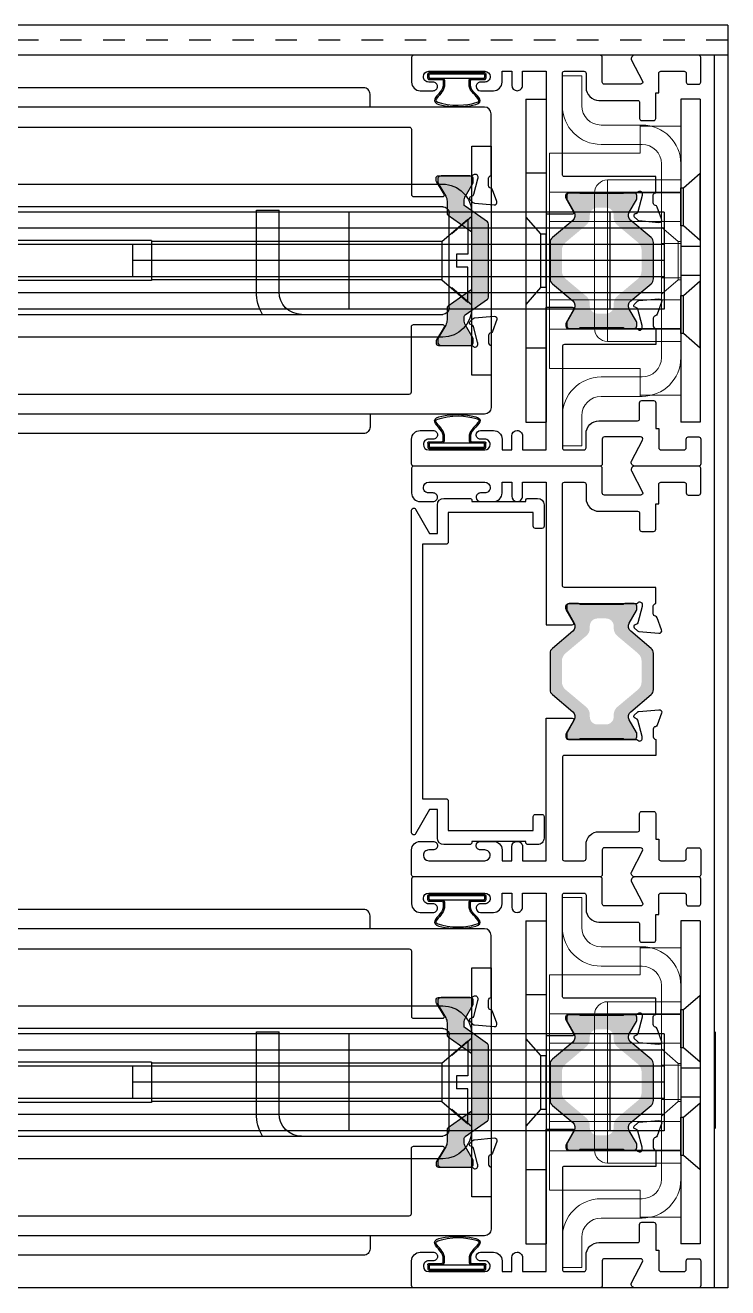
# Model space of a CAD drawing. Extents: x -58 to 121, y -68 to 28.
# Drawn here: x 16.19 to 19.45, y 11.68 to 17.54 of the extents above; entities that cross this region are included whole.
import ezdxf

# ---------------------------------------------------------------- set-up
doc = ezdxf.new("R2010")
doc.units = 0
doc.header["$LTSCALE"] = 0.25
doc.header["$MEASUREMENT"] = 0
doc.linetypes.add('HIDDEN', pattern=[0.375, 0.25, -0.125])
doc.layers.get('0').update_dxf_attribs({"linetype": 'CONTINUOUS'})
for name, color, linetype in [('BACKUP PLATE', 6, 'CONTINUOUS'), ('DIM', 7, 'CONTINUOUS'), ('ELEV_FRAME', 1, 'CONTINUOUS'), ('FRAME', 1, 'CONTINUOUS'), ('Hardware', 7, 'CONTINUOUS'), ('I-STRUT', 7, 'CONTINUOUS'), ('SEAL', 7, 'CONTINUOUS'), ('SILL-PAN', 7, 'CONTINUOUS'), ('STRIKE PLATE', 3, 'CONTINUOUS'), ('TITLE-BLOCK', 7, 'CONTINUOUS'), ('VENT', 5, 'CONTINUOUS')]:
    doc.layers.add(name, color=color, linetype=linetype)

# ---------------------------------------------------------------- blocks, each defined once
blk = doc.blocks.new('3710 Jamb Filler')
blk.add_lwpolyline([(-0.1199999999999999, 0.7740000000000007, 0.4142135623730929), (-0.1499999999999999, 0.8040000000000009), (-0.2700000000000002, 0.804, 0.414213562373095), (-0.2800000000000002, 0.7940000000000003), (-0.28, 0.7890000000000013), (-0.5299999999999996, 0.7890000000000004), (-0.53, 0.7939999999999994, 0.4142135623731016), (-0.54, 0.8039999999999992), (-0.585, 0.804, 0.4142135623730929), (-0.615, 0.7739999999999998), (-0.6149999999999993, 0.674000000000001, 0.4142135623730885), (-0.6049999999999995, 0.6640000000000013), (-0.5749999999999993, 0.6639999999999995, 0.4142135623731015), (-0.5649999999999993, 0.6739999999999993), (-0.565, 0.7390000000000001), (-0.1699999999999999, 0.7390000000000001), (-0.1700000000000002, 0.6009999999999989, 0.4142135623731015), (-0.1600000000000001, 0.5909999999999991), (-0.0499999999999996, 0.5909999999999991), (-0.0499999999999996, -0.5909999999999995), (-0.1600000000000001, -0.5909999999999995, 0.414213562373095), (-0.1700000000000002, -0.6009999999999993), (-0.1699999999999999, -0.7390000000000008), (-0.565, -0.7390000000000008), (-0.5649999999999993, -0.6739999999999997, 0.4142135623731016), (-0.5749999999999993, -0.6639999999999999), (-0.6049999999999995, -0.6640000000000017, 0.4142135623730819), (-0.6149999999999993, -0.6740000000000015), (-0.615, -0.7740000000000002, 0.4142135623730951), (-0.585, -0.8040000000000005), (-0.54, -0.8039999999999996, 0.414213562373095), (-0.53, -0.7939999999999998), (-0.5299999999999996, -0.7890000000000008), (-0.28, -0.7890000000000017), (-0.2800000000000002, -0.7940000000000007, 0.4142135623730885), (-0.2700000000000002, -0.8040000000000005), (-0.1499999999999999, -0.8040000000000009, 0.414213562373095), (-0.1199999999999999, -0.7740000000000011), (-0.1199999999999999, -0.6409999999999993), (-0.08390083445627305, -0.6409999999999993), (-0.01866025403784444, -0.7540000000000007, 0.7673269879789528), (2.220446049250313e-16, -0.7490000000000008), (2.220446049250313e-16, 0.7490000000000003, 0.7673269879789648), (-0.01866025403784421, 0.7540000000000002), (-0.08390083445627328, 0.6409999999999985), (-0.1199999999999999, 0.6409999999999989)], format="xyb", close=True)
blk = doc.blocks.new('3711-JAMB')
h = blk.add_hatch(color=7)
h.dxf.hatch_style = 1
edge = h.paths.add_edge_path(flags=16)
edge.add_arc((-0.9756627967922071, -0.7529946007007098), 0.04723978805936725, -50.00024801794848, 0, ccw=False)
edge.add_line((-0.9452978029907939, -0.7891825092799323), (-1.041083677434912, -0.8695556937262623))
edge.add_arc((-1.010718681749026, -0.9057436007236461), 0.04723978805936725, 129.9997549661711, 180.0000000046882)
edge.add_line((-1.05795846980844, -0.9057436007275115), (-1.057958469800255, -1.002256398380133))
edge.add_arc((-1.01071868174084, -1.002256398376268), 0.04723978805936725, 180.0000000046882, 230.0002480178599)
edge.add_line((-1.041083675542254, -1.038444306955377), (-0.9452978029907939, -1.118817490720041))
edge.add_arc((-0.9756627967922071, -1.155005399299149), 0.04723978805936725, 0, 50.00024801785992, ccw=False)
edge.add_line((-0.9284230087327927, -1.155005399299149), (-0.9284230087327927, -1.165118612414723))
edge.add_arc((-0.8929239754884151, -1.164623880090609), 0.03550248049539399, 180.7984510168757, 270)
edge.add_line((-0.8929239754884151, -1.200126360586047), (-0.8530366913850997, -1.200126360586047))
edge.add_arc((-0.8530366913850997, -1.164623880090609), 0.03550248049540163, 270, 359.2015489831243)
edge.add_line((-0.8175376581407221, -1.165118612414723), (-0.8175376581407221, -1.155005399299149))
edge.add_arc((-0.7702978700813077, -1.155005399299149), 0.04723978805936725, 129.99975198214, 180, ccw=False)
edge.add_line((-0.8006628638827209, -1.118817490720041), (-0.7048769913312611, -1.038444306955377))
edge.add_arc((-0.7352419851326744, -1.002256398376268), 0.04723978805936725, 309.99975198214, 359.9999999953118)
edge.add_line((-0.6880021970732599, -1.002256398380133), (-0.6880021970650745, -0.9057436007275115))
edge.add_arc((-0.7352419851244889, -0.9057436007236461), 0.04723978805936725, 359.9999999953118, 410.0002450338289)
edge.add_line((-0.7048769894386027, -0.8695556937262623), (-0.8006628638827209, -0.7891825092799323))
edge.add_arc((-0.7702978700813077, -0.7529946007007098), 0.04723978805936725, 180, 230.0002480179486, ccw=False)
edge.add_line((-0.8175376581407221, -0.7529946007007098), (-0.8175376573631041, -0.7428813848860969))
edge.add_arc((-0.8530366905701925, -0.7433761198925382), 0.03550248049539644, 0.7984553461754125, 89.99999999999994)
edge.add_line((-0.8530366905701925, -0.7078736393970999), (-0.8929239763033223, -0.7078736393970999))
edge.add_arc((-0.8929239763033223, -0.7433761198925382), 0.03550248049539646, 89.99999999999997, 179.2015489917656)
edge.add_line((-0.9284230087327927, -0.7428813875851361), (-0.9284230087327927, -0.7529946007007098))
edge = h.paths.add_edge_path()
edge.add_arc((-0.7190062874307892, -0.744033540721719), 0.03020996559096917, 149.9998669240504, 229.999849770356)
edge.add_line((-0.7384249396804847, -0.7671756660738325), (-0.6436804243341214, -0.8466761772877334))
edge.add_arc((-0.6630990765837298, -0.8698183026397673), 0.0302099655908522, -4.3875161281903274e-09, 49.99984977038582, ccw=False)
edge.add_line((-0.6328891109928776, -0.8698183026420807), (-0.6328891110067048, -1.038181697357921))
edge.add_arc((-0.6630990765978382, -1.038181697355154), 0.03020996559113343, 310.0001502295814, 359.99999999475364, ccw=False)
edge.add_line((-0.6436804243480623, -1.061323822707415), (-0.7384249396807832, -1.140824333909485))
edge.add_arc((-0.7190062874313096, -1.163966459261485), 0.03020996559073911, 130.0001502294605, 210.0001330757664)
edge.add_line((-0.7451688499972846, -1.179071502822332), (-0.7118015815510574, -1.236864997084616))
edge.add_arc((-0.722092189493682, -1.24280631421848), 0.01188258646566266, -8.757865543884691e-10, 30.000133075457086, ccw=False)
edge.add_line((-0.7102096030280194, -1.242806314218662), (-0.7102096030280052, -1.257059699991537))
edge.add_arc((-0.7220952982986635, -1.25707400472089), 0.01188570387870365, -89.93104314004029, 0.06895685987399247, ccw=False)
edge.add_line((-0.7220809935692927, -1.268959699991548), (-0.7650950439824413, -1.268959699991612))
edge.add_arc((-0.7650950439824825, -1.259048628467774), 0.009911071523837522, 216.8698979997665, 270.0000000002381, ccw=False)
edge.add_line((-0.7730239011648194, -1.264995271431054), (-0.9729367657086954, -1.264995271431012))
edge.add_arc((-0.9808656228910081, -1.259048628467727), 0.009911071523821091, 269.99999999962193, 323.13010200012695, ccw=False)
edge.add_line((-0.9808656228910735, -1.268959699991548), (-1.023879673304222, -1.268959699991534))
edge.add_arc((-1.023879673304169, -1.257077113525863), 0.01188258646567064, 179.9999999997773, 269.99999999974307, ccw=False)
edge.add_line((-1.035762259769839, -1.257077113525817), (-1.035762259769925, -1.242806314218662))
edge.add_arc((-1.023879673304436, -1.242806314218244), 0.01188258646548901, 149.9998669256889, 180.0000000020128, ccw=False)
edge.add_line((-1.034170281247029, -1.236864997084673), (-1.000803012800944, -1.179071502822474))
edge.add_arc((-1.026965575367072, -1.163966459261429), 0.0302099655909712, 329.9998669240538, 409.9998497703528)
edge.add_line((-1.007546923117374, -1.140824333909315), (-1.102280242524841, -1.061333217252958))
edge.add_arc((-1.082861590275159, -1.03819109190089), 0.03020996559092639, 180.0000000051516, 229.9998497703199, ccw=False)
edge.add_line((-1.113071555866085, -1.038191091903606), (-1.113071555880637, -0.8698089080795413))
edge.add_arc((-1.082861590282677, -0.8698089080975206), 0.03020996559796063, 130.0001501999785, 179.9999999659005, ccw=False)
edge.add_line((-1.102280242524884, -0.8466667827299972), (-1.007546923117374, -0.7671756660738325))
edge.add_arc((-1.026965575367058, -0.7440335407217112), 0.03020996559096764, 310.0001502296177, 390.0001330759343)
edge.add_line((-1.00080301280093, -0.7289284971606733), (-1.034170281247029, -0.6711350028984739))
edge.add_arc((-1.023879673304436, -0.665193685764903), 0.01188258646548903, 179.9999999979872, 210.0001330743111, ccw=False)
edge.add_line((-1.035762259769925, -0.6651936857644856), (-1.035762259769839, -0.6509228864573302))
edge.add_arc((-1.023879673304165, -0.6509228864572805), 0.01188258646567419, 90.0000000002741, 180.0000000002399, ccw=False)
edge.add_line((-1.023879673304222, -0.6390402999916063), (-0.9808656228910735, -0.6390402999915992))
edge.add_arc((-0.9808656228910081, -0.6489513715154203), 0.009911071523821091, 36.86989799987299, 90.00000000037812, ccw=False)
edge.add_line((-0.9729367657086954, -0.6430047285521354), (-0.7730239011648194, -0.6430047285520928))
edge.add_arc((-0.7650950439824825, -0.6489513715153727), 0.009911071523837522, 89.99999999976188, 143.1301020002335, ccw=False)
edge.add_line((-0.7650950439824413, -0.6390402999915352), (-0.7220809935692927, -0.6390402999915992))
edge.add_arc((-0.7220952982986528, -0.6509259952622467), 0.01188570387869289, -0.06895685982317445, 89.93104314009167, ccw=False)
edge.add_line((-0.7102096030280052, -0.6509402999915892), (-0.7102096030280194, -0.6651936857644856))
edge.add_arc((-0.7220921894936819, -0.6651936857646672), 0.01188258646566254, -30.000133075457427, 8.757865543884691e-10, ccw=False)
edge.add_line((-0.7118015815510574, -0.6711350028985308), (-0.7451688499969151, -0.7289284971606733))
for points in [[(-1.037261145540924, -0.2099999999999937), (-1.03902393579024, -0.2100000000000009, 0.414213562373095), (-1.049023935790231, -0.2199999999999989), (-1.049023935790231, -0.2938894786397661, -0.414213562373095), (-1.059023935790236, -0.3038894786397712), (-1.114023935790229, -0.3038894786397641, -0.414213562373095), (-1.124023935790234, -0.2938894786397661), (-1.124023935790234, -0.1750000000017131), (-1.137999999999991, -0.1750000000017131), (-1.137999999999991, -0.08499999999999375, 0.414213562373095), (-1.147999999999996, -0.07499999999998863), (-1.254999999999995, -0.07499999999998863, 0.4142135623734071), (-1.264999999999986, -0.08499999999999375), (-1.264999999999986, -0.125, -0.4142135623734072), (-1.274999999999991, -0.1349999999999909), (-1.323000000000008, -0.1349999999999909, -0.4142135623731991), (-1.332999999999998, -0.125), (-1.332999999999998, -0.009999999999990905, -0.4142135623734072), (-1.322999999999993, 0), (-1.025999999999982, 0, -0.5466243487299829), (-1.01145784931164, -0.02267276954174235), (-1.06249777376177, -0.1208295190363948, 0.5466243487300386), (-1.053408929581554, -0.1349999999999909), (-0.8849999999999909, -0.1349999999999909, 0.414213562373095), (-0.875, -0.125), (-0.875, -0.009999999999990905, -0.414213562373095), (-0.8649999999999807, 0), (0, 0, -0.4142135623730951), (0.01000000000001933, -0.009999999999990905), (0.01000000000001933, -0.125, -0.414213562373095), (-0.03000000000000114, -0.164999999999992), (-0.0899999999999892, -0.164999999999992, -0.4142135623733031), (-0.1099999999999994, -0.144999999999996, -0.4142135623733031), (-0.0899999999999892, -0.1250000000000142), (-0.06949999999999079, -0.125, 0.4142135623732649), (-0.04499999999997328, -0.1004999999999967), (-0.04499999999998749, -0.09950000000000614, 0.4142135623730102), (-0.069500000000005, -0.07500000000000284), (-0.3305000000000007, -0.07499999999998863, 0.4142135623730951), (-0.3549999999999898, -0.09950000000000614), (-0.3549999999999898, -0.1004999999999967, 0.4142135623732649), (-0.3305000000000007, -0.125), (-0.3099999999999881, -0.125, -0.4142135623733033), (-0.2899999999999778, -0.144999999999996), (-0.289999999999992, -0.1454999999999984, -0.414213562373095), (-0.3094999999999857, -0.164999999999992), (-0.3699999999999903, -0.164999999999992, -0.414213562373069), (-0.4099999999999824, -0.125), (-0.4099999999999966, -0.07499999999998863), (-0.4549999999999841, -0.07499999999998863), (-0.4549999999999841, -0.1399999999999864, -0.414213562373095), (-0.4799999999999898, -0.164999999999992), (-0.4804999999999922, -0.164999999999992, -0.4142135623732223), (-0.5049999999999955, -0.140500000000003), (-0.5049999999999955, -0.07499999999998863), (-0.6149999999999807, -0.07499999999998863), (-0.6149999999999807, -0.7372091800336591), (-0.7357753174103294, -0.7372091800333891, -0.58552406831656), (-0.742495577204167, -0.7252338179260676), (-0.7080116826952931, -0.6654636038216495, 0.1378721067450862), (-0.7062821253710254, -0.6593105076754853), (-0.7062821253708123, -0.6506029019247705, 0.414213562373095), (-0.7180920723856516, -0.6387929549101443), (-1.031622375139605, -0.6387929549103575, -0.2134217652853582), (-1.040424989918307, -0.63485630590489, 0.688500258071923), (-1.061037551711607, -0.6427296039147166), (-1.06103755171182, -0.6490480929042803, 0.06554346281317074), (-1.060635137525324, -0.652104732113088), (-1.040317407671282, -0.7279315322232875, 0.2679491924333423), (-1.031966514051319, -0.7362824258426315), (-1.027506600199573, -0.7374774561577695, -0.5773502691876686), (-1.023977097259277, -0.7506497404566232), (-1.038296778995317, -0.764969422192884, -0.1763269807095452), (-1.04561836791153, -0.7683835351745927), (-1.138741227106422, -0.7765307296692043, -0.5486187866238441), (-1.150868251872353, -0.760726483297816), (-1.130653507636993, -0.7051869299720934, -0.2637246696261774), (-1.1217898616827, -0.6976294563563528, 0.3595082375526705), (-1.112213988775594, -0.6860327429695587), (-1.11221398877538, -0.6506029019247705, 0.414213562373095), (-1.12402393579022, -0.6387929549099169), (-1.12402393579023, -0.5637929549104044), (-0.6999999999999922, -0.563792954910113, 0.4142135623728947), (-0.6899999999999977, -0.553792954910115), (-0.6899999999999977, -0.08499999999998664, 0.414213562373095), (-0.6999999999999993, -0.07499999999998863), (-0.789999999999992, -0.07499999999998863, 0.4142135623734071), (-0.799999999999983, -0.08499999999999375), (-0.799999999999983, -0.1500000000000057, -0.414213562373147), (-0.8599999999999852, -0.2099999999999937), (-1.039023935790237, -0.2099999999999937)], [(-1.037261145540924, -1.698000000000008), (-1.03902393579024, -1.698, -0.414213562373095), (-1.049023935790231, -1.688000000000002), (-1.049023935790231, -1.614110521360235, 0.414213562373095), (-1.059023935790236, -1.60411052136023), (-1.114023935790229, -1.604110521360237, 0.414213562373095), (-1.124023935790234, -1.614110521360235), (-1.124023935790234, -1.732999999998288), (-1.137999999999991, -1.732999999998288), (-1.137999999999991, -1.823000000000008, -0.414213562373095), (-1.147999999999996, -1.833000000000013), (-1.254999999999995, -1.833000000000013, -0.4142135623734071), (-1.264999999999986, -1.823000000000008), (-1.264999999999986, -1.783000000000001, 0.4142135623734072), (-1.274999999999991, -1.77300000000001), (-1.323000000000008, -1.77300000000001, 0.4142135623731991), (-1.332999999999998, -1.783000000000001), (-1.332999999999998, -1.89800000000001, 0.4142135623734072), (-1.322999999999993, -1.908000000000001), (-1.025999999999982, -1.908000000000001, 0.5466243487299829), (-1.01145784931164, -1.885327230458259), (-1.06249777376177, -1.787170480963606, -0.5466243487300386), (-1.053408929581554, -1.77300000000001), (-0.8849999999999909, -1.77300000000001, -0.414213562373095), (-0.875, -1.783000000000001), (-0.875, -1.89800000000001, 0.414213562373095), (-0.8649999999999807, -1.908000000000001), (0, -1.908000000000001, 0.4142135623730951), (0.01000000000001933, -1.89800000000001), (0.01000000000001933, -1.783000000000001, 0.414213562373095), (-0.03000000000000114, -1.743000000000009), (-0.0899999999999892, -1.743000000000009, 0.4142135623733031), (-0.1099999999999994, -1.763000000000005, 0.4142135623733031), (-0.0899999999999892, -1.782999999999987), (-0.06949999999999079, -1.783000000000001, -0.4142135623732649), (-0.04499999999997328, -1.807500000000005), (-0.04499999999998749, -1.808499999999995, -0.4142135623730102), (-0.069500000000005, -1.832999999999998), (-0.3305000000000007, -1.833000000000013, -0.4142135623730951), (-0.3549999999999898, -1.808499999999995), (-0.3549999999999898, -1.807500000000005, -0.4142135623732649), (-0.3305000000000007, -1.783000000000001), (-0.3099999999999881, -1.783000000000001, 0.4142135623733033), (-0.2899999999999778, -1.763000000000005), (-0.289999999999992, -1.762500000000003, 0.414213562373095), (-0.3094999999999857, -1.743000000000009), (-0.3699999999999903, -1.743000000000009, 0.414213562373069), (-0.4099999999999824, -1.783000000000001), (-0.4099999999999966, -1.833000000000013), (-0.4549999999999841, -1.833000000000013), (-0.4549999999999841, -1.768000000000015, 0.414213562373095), (-0.4799999999999898, -1.743000000000009), (-0.4804999999999922, -1.743000000000009, 0.4142135623732223), (-0.5049999999999955, -1.767499999999998), (-0.5049999999999955, -1.833000000000013), (-0.6149999999999807, -1.833000000000013), (-0.6149999999999807, -1.170790819966342), (-0.7357753174103294, -1.170790819966612, 0.58552406831656), (-0.742495577204167, -1.182766182073934), (-0.7080116826952931, -1.242536396178352, -0.1378721067450862), (-0.7062821253710254, -1.248689492324516), (-0.7062821253708123, -1.257397098075231, -0.414213562373095), (-0.7180920723856516, -1.269207045089857), (-1.031622375139605, -1.269207045089644, 0.2134217652853582), (-1.040424989918307, -1.273143694095111, -0.688500258071923), (-1.061037551711607, -1.265270396085285), (-1.06103755171182, -1.258951907095721, -0.06554346281317074), (-1.060635137525324, -1.255895267886913), (-1.040317407671282, -1.180068467776714, -0.2679491924333423), (-1.031966514051319, -1.17171757415737), (-1.027506600199573, -1.170522543842232, 0.5773502691876686), (-1.023977097259277, -1.157350259543378), (-1.038296778995317, -1.143030577807117, 0.1763269807095452), (-1.04561836791153, -1.139616464825409), (-1.138741227106422, -1.131469270330797, 0.5486187866238441), (-1.150868251872353, -1.147273516702185), (-1.130653507636993, -1.202813070027908, 0.2637246696261774), (-1.1217898616827, -1.210370543643648, -0.3595082375526705), (-1.112213988775594, -1.221967257030443), (-1.11221398877538, -1.257397098075231, -0.414213562373095), (-1.12402393579022, -1.269207045090084), (-1.12402393579023, -1.344207045089597), (-0.6999999999999922, -1.344207045089888, -0.4142135623728947), (-0.6899999999999977, -1.354207045089886), (-0.6899999999999977, -1.823000000000015, -0.414213562373095), (-0.6999999999999993, -1.833000000000013), (-0.789999999999992, -1.833000000000013, -0.4142135623734071), (-0.799999999999983, -1.823000000000008), (-0.799999999999983, -1.757999999999996, 0.414213562373147), (-0.8599999999999852, -1.698000000000008), (-1.039023935790237, -1.698000000000008)]]:
    blk.add_lwpolyline(points, format="xyb")
at = {"color": 7}
blk.add_lwpolyline([(-0.7451688499969151, -0.7289284971606733, 0.3639701495037725), (-0.7384249396804847, -0.7671756660738325), (-0.6436804243341214, -0.8466761772877334, -0.2216939749458995), (-0.6328891109928776, -0.8698183026420807), (-0.6328891110067048, -1.038181697357921, -0.2216939749019481), (-0.6436804243480623, -1.061323822707415), (-0.7384249396807832, -1.140824333909485, 0.363970149503774), (-0.7451688499972846, -1.179071502822332), (-0.7118015815510574, -1.236864997084616, -0.1316530883066159), (-0.7102096030280194, -1.242806314218662), (-0.7102096030280052, -1.257059699991537, -0.4142135623726596), (-0.7220809935692927, -1.268959699991548), (-0.7650950439824413, -1.268959699991612, -0.23606797587055), (-0.7730239011648194, -1.264995271431054), (-0.9729367657086954, -1.264995271431012, -0.2360679758707013), (-0.9808656228910735, -1.268959699991548), (-1.023879673304222, -1.268959699991534, -0.41421356237292), (-1.035762259769839, -1.257077113525817), (-1.035762259769925, -1.242806314218662, -0.1316530883065768), (-1.034170281247029, -1.236864997084673), (-1.000803012800944, -1.179071502822474, 0.3639701495037401), (-1.007546923117374, -1.140824333909315), (-1.102280242524841, -1.061333217252958, -0.2216939749019308), (-1.113071555866085, -1.038191091903606), (-1.113071555880637, -0.8698089080795413, -0.2216939749053818), (-1.102280242524884, -0.8466667827299972), (-1.007546923117374, -0.7671756660738325, 0.3639701495038271), (-1.00080301280093, -0.7289284971606733), (-1.034170281247029, -0.6711350028984739, -0.1316530883065768), (-1.035762259769925, -0.6651936857644856), (-1.035762259769839, -0.6509228864573302, -0.41421356237292), (-1.023879673304222, -0.6390402999916063), (-0.9808656228910735, -0.6390402999915992, -0.2360679758707014), (-0.9729367657086954, -0.6430047285521354), (-0.7730239011648194, -0.6430047285520928, -0.2360679758705498), (-0.7650950439824413, -0.6390402999915352), (-0.7220809935692927, -0.6390402999915992, -0.4142135623726595), (-0.7102096030280052, -0.6509402999915892), (-0.7102096030280194, -0.6651936857644856, -0.1316530883066175), (-0.7118015815510574, -0.6711350028985308)], format="xyb", close=True, dxfattribs=at)
blk = doc.blocks.new('DFADFFADF DFD')
at = {"layer": 'BACKUP PLATE'}
for p, q in [((155.2193205440105, 38.50107561744738), (155.3093205440105, 38.50107561744738)), ((155.2193205440105, 38.50107561744738), (155.2193205440105, 37.00107561744738)), ((155.3093205440105, 38.50107561744738), (155.3093205440105, 37.00107561744738)), ((155.2969704114979, 38.08957561744739), (155.2193205440105, 38.15707561744739)), ((155.2193205440105, 37.84507561744739), (155.2193205440105, 38.1567272505126)), ((155.3093205440105, 38.08957561744739), (155.2969704114979, 38.08957561744739)), ((155.2969704114979, 37.91257561744739), (155.2969704114979, 38.08921934246597)), ((155.3093205440105, 37.91257561744739), (155.3093205440105, 38.08921934246597)), ((155.2193205440105, 37.84507561744739), (155.2969704114979, 37.91257561744739)), ((155.2969704114979, 37.91257561744739), (155.3093205440105, 37.91257561744739)), ((155.3093205440105, 37.81907561744739), (155.2193205440105, 37.81907561744739)), ((155.3093205440105, 37.81907561744739), (155.2193205440105, 37.81907561744739)), ((155.2193205440105, 37.81907561744739), (155.2193205440105, 37.68342450345674)), ((155.2193205440105, 37.81907561744739), (155.2193205440105, 37.68342450345674)), ((155.3093205440105, 37.81907561744739), (155.3093205440105, 37.68342450345674)), ((155.3093205440105, 37.81907561744739), (155.3093205440105, 37.68342450345674)), ((155.2193205440105, 37.68307561744739), (155.3093205440105, 37.68307561744739)), ((155.2193205440105, 37.68307561744739), (155.3093205440105, 37.68307561744739)), ((155.2969704114979, 37.58957561744739), (155.2193205440105, 37.65707561744739)), ((155.2193205440105, 37.34507561744739), (155.2193205440105, 37.6567272505126)), ((155.3093205440105, 37.58957561744739), (155.2969704114979, 37.58957561744739)), ((155.2969704114979, 37.41257561744739), (155.2969704114979, 37.58921934246597)), ((155.3093205440105, 37.41257561744739), (155.3093205440105, 37.58921934246597)), ((155.2193205440105, 37.34507561744739), (155.2969704114979, 37.41257561744739)), ((155.2969704114979, 37.41257561744739), (155.3093205440105, 37.41257561744739)), ((155.2193205440105, 37.00107561744738), (155.3093205440105, 37.00107561744738))]:
    blk.add_line(p, q, dxfattribs=at)
blk = doc.blocks.new('FDFDF')
at = {"color": 7, "linetype": 'Continuous', "lineweight": 15}
for p, q in [((156.2104054665689, 38.3760756174474), (156.3984054665689, 38.3760756174474)), ((156.2104054665689, 38.3760756174474), (156.2104054665689, 37.1260756174474)), ((156.2104054665689, 38.12607561744739), (156.2104054665689, 38.3760756174474)), ((156.3984054665689, 38.3760756174474), (156.3984054665689, 38.2510756174474)), ((156.3984054665689, 38.2510756174474), (156.8204054665689, 38.2510756174474)), ((156.8204054665689, 38.2510756174474), (156.8204054665689, 37.2510756174474)), ((156.5504054665689, 38.12607561744739), (156.2104054665689, 38.12607561744739)), ((156.2104054665689, 38.1260756174474), (156.2104054665689, 38.0660756174474)), ((156.5504054665689, 38.0660756174474), (156.5504054665689, 38.1260756174474)), ((156.8204054665689, 38.0690756174474), (156.2104054665689, 38.0690756174474)), ((156.2104054665689, 37.93311359111374), (156.2104054665689, 38.06903764378105)), ((156.2104054665689, 37.43607561744739), (156.2104054665689, 38.0660756174474)), ((156.2104054665689, 38.0660756174474), (156.5504054665689, 38.0660756174474)), ((156.5504054665689, 38.0660756174474), (156.5504054665689, 37.43607561744739)), ((156.6104054665689, 38.0660756174474), (156.5504054665689, 38.0660756174474)), ((156.6104054665689, 38.0660756174474), (156.6104054665689, 37.43607561744739)), ((156.8204054665689, 37.93311359111374), (156.8204054665689, 38.06903764378105)), ((156.2104054665689, 37.9330756174474), (156.8204054665689, 37.9330756174474)), ((156.8204054665689, 37.5690756174474), (156.2104054665689, 37.5690756174474)), ((156.2104054665689, 37.43311359111374), (156.2104054665689, 37.56903764378106)), ((156.8204054665689, 37.43311359111374), (156.8204054665689, 37.56903764378106)), ((156.2104054665689, 37.43607561744739), (156.2104054665689, 37.3760756174474)), ((156.5504054665689, 37.43607561744739), (156.2104054665689, 37.43607561744739)), ((156.2104054665689, 37.4330756174474), (156.8204054665689, 37.4330756174474)), ((156.5504054665689, 37.3760756174474), (156.5504054665689, 37.43607561744739)), ((156.6104054665689, 37.43607561744739), (156.5504054665689, 37.43607561744739)), ((156.5504054665689, 37.3760756174474), (156.2104054665689, 37.3760756174474)), ((156.2104054665689, 37.1260756174474), (156.2104054665689, 37.3760756174474)), ((156.3984054665689, 37.25107561744739), (156.8204054665689, 37.25107561744739)), ((156.3984054665689, 37.1260756174474), (156.3984054665689, 37.2510756174474)), ((156.3984054665689, 37.1260756174474), (156.2104054665689, 37.1260756174474))]:
    blk.add_line(p, q, dxfattribs=at)
for centre, start, end in [((156.5504054665689, 38.0660756174474), 0, 90), ((156.5504054665689, 38.0660756174474), 0, 90), ((156.5504054665689, 37.43607561744739), 270, 0), ((156.5504054665689, 37.43607561744739), 270, 0)]:
    blk.add_arc(centre, 0.06000000000000316, start, end, dxfattribs=at)
blk = doc.blocks.new('FDF')
at = {"color": 7, "linetype": 'Continuous', "lineweight": 15}
for p, q in [((158.3528240294217, 38.61007561744738), (158.2628240294217, 38.61007561744738)), ((158.2628240294217, 38.61007561744738), (158.2628240294217, 38.47107561744737)), ((158.3528240294217, 38.47107561744737), (158.3528240294217, 38.61007561744738)), ((157.9908240294217, 38.38107561744738), (157.9828240294217, 38.38107561744738)), ((158.1728240294217, 38.38107561744739), (157.9828240294217, 38.38107561744739)), ((157.9908240294217, 38.38107561744738), (157.9908240294217, 38.29107561744737)), ((157.9908240294217, 38.29107561744737), (157.9828240294217, 38.29107561744737)), ((157.9828240294217, 38.29107561744736), (158.1728240294217, 38.29107561744736)), ((157.8028240294217, 38.20107561744737), (157.8028240294217, 37.30107561744738)), ((157.8928240294217, 38.20107561744737), (157.8928240294217, 37.30107561744738)), ((157.8928240294217, 37.90707561744738), (157.8151741619342, 37.83957561744738)), ((157.8928240294217, 37.90707561744739), (157.8151741619342, 37.83957561744739)), ((157.8928240294217, 37.90707561744738), (157.8928240294217, 37.5959900961313)), ((157.8928240294217, 37.90707561744739), (157.8928240294217, 37.59599009613131)), ((157.8151741619342, 37.83957561744739), (157.8028240294217, 37.83957561744739)), ((157.8151741619342, 37.83957561744739), (157.8028240294217, 37.83957561744739)), ((157.8028240294217, 37.83957561744739), (157.8028240294217, 37.66356408932646)), ((157.8028240294217, 37.83957561744739), (157.8028240294217, 37.66356408932646)), ((157.8928240294217, 37.83057561744739), (157.8028240294217, 37.83057561744739)), ((157.8928240294217, 37.83057561744739), (157.8028240294217, 37.83057561744739)), ((157.8028240294217, 37.6715756174474), (157.8028240294217, 37.83057561744739)), ((157.8028240294217, 37.6715756174474), (157.8028240294217, 37.83057561744739)), ((157.8151741619342, 37.83957561744739), (157.8151741619342, 37.66356408932646)), ((157.8151741619342, 37.83957561744739), (157.8151741619342, 37.66356408932646)), ((157.8928240294217, 37.6715756174474), (157.8928240294217, 37.83057561744739)), ((157.8928240294217, 37.6715756174474), (157.8928240294217, 37.83057561744739)), ((157.8028240294217, 37.6715756174474), (157.8928240294217, 37.6715756174474)), ((157.8028240294217, 37.6715756174474), (157.8928240294217, 37.6715756174474)), ((157.8028240294217, 37.66257561744739), (157.8151741619342, 37.66257561744739)), ((157.8028240294217, 37.66257561744739), (157.8151741619342, 37.66257561744739)), ((157.8151741619342, 37.66257561744739), (157.8928240294217, 37.59507561744739)), ((157.8151741619342, 37.66257561744739), (157.8928240294217, 37.59507561744739)), ((157.9828240294217, 37.21107561744738), (157.9908240294217, 37.21107561744738)), ((158.1728240294217, 37.21107561744739), (157.9828240294217, 37.21107561744739)), ((157.9908240294217, 37.21107561744738), (157.9908240294217, 37.12107561744737)), ((157.9908240294217, 37.12107561744737), (157.9828240294217, 37.1210756174473)), ((157.9828240294217, 37.12107561744737), (158.1728240294217, 37.12107561744737)), ((158.2628240294217, 37.03107561744736), (158.2628240294217, 36.89207561744735)), ((158.3528240294217, 36.89207561744735), (158.3528240294217, 37.03107561744736)), ((158.2628240294217, 36.89207561744735), (158.3528240294217, 36.89207561744735))]:
    blk.add_line(p, q, dxfattribs=at)
for centre, radius, start, end in [((158.1728240294217, 38.47107561744737), 0.09000000000000075, 270, 0), ((158.1728240294217, 38.47107561744739), 0.09000000000000075, 270, 0), ((158.1728240294217, 38.47107561744737), 0.1800000000000095, 270, 0), ((158.1728240294217, 38.47107561744739), 0.1800000000000095, 270, 0), ((157.9828240294217, 38.20107561744737), 0.1800000000000095, 90, 180), ((157.9828240294217, 38.20107561744736), 0.1800000000000095, 90, 180), ((157.9828240294217, 38.20107561744737), 0.1800000000000095, 90, 180), ((157.9828240294217, 38.20107561744738), 0.1800000000000095, 90, 180), ((157.9828240294217, 38.20107561744737), 0.09000000000000075, 90, 180), ((157.9828240294217, 38.20107561744736), 0.09000000000000075, 90, 180), ((157.9828240294217, 38.20107561744737), 0.09000000000000075, 90, 180), ((157.9828240294217, 38.20107561744738), 0.08999999999999986, 90, 180), ((157.9828240294217, 37.30107561744738), 0.1800000000000814, 180, 270), ((157.9828240294217, 37.30107561744737), 0.1800000000000095, 180, 270), ((157.9828240294217, 37.30107561744739), 0.1800000000000823, 180, 270), ((157.9828240294217, 37.3010756174474), 0.1800000000000095, 180, 270), ((157.9828240294217, 37.30107561744738), 0.0900000000000043, 180, 270), ((157.9828240294217, 37.30107561744737), 0.0900000000000043, 180, 270), ((157.9828240294217, 37.30107561744739), 0.0900000000000043, 180, 270), ((157.9828240294217, 37.3010756174474), 0.0900000000000043, 180, 270), ((158.1728240294217, 37.03107561744736), 0.180000000000005, 0, 90), ((158.1728240294217, 37.03107561744739), 0.180000000000005, 0, 90), ((158.1728240294217, 37.03107561744736), 0.09000000000000075, 0, 90), ((158.1728240294217, 37.03107561744739), 0.09000000000000075, 0, 90)]:
    blk.add_arc(centre, radius, start, end, dxfattribs=at)
blk = doc.blocks.new('ERE')
at = {"layer": 'STRIKE PLATE'}
for p, q in [((162.944747456775, 38.50107561744741), (162.944747456775, 37.0010756174474)), ((163.038747456775, 38.50107561744741), (162.944747456775, 38.50107561744741)), ((163.038747456775, 38.50107561744741), (163.038747456775, 37.0010756174474)), ((162.944747456775, 38.1573256174474), (162.944747456775, 37.34482561744741)), ((162.944747456775, 38.1573256174474), (163.038747456775, 38.1573256174474)), ((163.038747456775, 37.95407561744741), (162.9709430912253, 37.8760756174474)), ((163.038747456775, 37.9540756174474), (162.9709430912253, 37.8760756174474)), ((162.9709430912253, 37.8760756174474), (162.944747456775, 37.8760756174474)), ((162.9709430912253, 37.8760756174474), (162.944747456775, 37.8760756174474)), ((162.944747456775, 37.62636702129858), (162.944747456775, 37.87578421359622)), ((162.944747456775, 37.62636702129858), (162.944747456775, 37.87578421359622)), ((162.9709430912253, 37.87578421359622), (162.9709430912253, 37.62636702129858)), ((162.9709430912253, 37.87578421359622), (162.9709430912253, 37.62636702129858)), ((162.944747456775, 37.62607561744741), (162.9709430912253, 37.62607561744741)), ((162.944747456775, 37.62607561744741), (162.9709430912253, 37.62607561744741)), ((162.9709430912253, 37.62607561744741), (163.038747456775, 37.5480756174474)), ((162.9709430912253, 37.62607561744741), (163.038747456775, 37.5480756174474)), ((162.944747456775, 37.34482561744741), (163.038747456775, 37.34482561744741)), ((163.038747456775, 37.0010756174474), (162.944747456775, 37.0010756174474))]:
    blk.add_line(p, q, dxfattribs=at)
blk = doc.blocks.new('JAMB-STRIKE-PLATE')
at = {"layer": 'DIM'}
for name, p in [('FDF', (-159.0428240294218, -38.70557030850222)), ('DFADFFADF DFD', (-156.5493205440105, -38.70574475150693)), ('ERE', (-163.5597474567751, -38.70557030850222)), ('FDFDF', (-157.450405466569, -38.70557030850222))]:
    blk.add_blockref(name, p, dxfattribs=at)
at = {"layer": 'ELEV_FRAME'}
blk.add_blockref('3711-JAMB', (-1.421233440033957e-14, 0), dxfattribs=at)
blk = doc.blocks.new('*U97')
for points in [[(-0.07000050745255493, 0.03800000000000381, 0.4142138742021425), (-0.06300050000000113, 0.04500000000000171), (-0.06300050000000113, 0.06787695482248779)], [(-0.1349994999999993, 0.03099999999999881), (-0.1349994999999993, 0.01299999999999812, 0.414213562373095), (-0.1279995000000014, 0.006000000000000227), (0.03500050000000243, 0.006000000000000227)], [(-0.1290005000000036, 0.02850000000000108), (-0.1290005000000036, 0.01550000000000296, 0.414213562373095), (-0.1255005000000011, 0.01200000000000045), (0.1255005000000011, 0.01200000000000045, 0.414213562373095), (0.1290005000000036, 0.01550000000000296), (0.1290005000000036, 0.02850000000000108)], [(-0.03500050000000243, 0.006000000000000227), (-0.03500050000000243, 0), (0.03500050000000243, 0), (0.04099949999999808, 0.006000000000000227), (0.1279995000000014, 0.006000000000000227, 0.414213562373095), (0.1349994999999993, 0.01299999999999812), (0.1349994999999993, 0.03099999999999881)]]:
    blk.add_lwpolyline(points, format="xyb")
blk.add_lwpolyline([(0.04099949999999808, 0.01200000000000045), (0.03500050000000243, 0.006000000000000227), (0.03500050000000243, 0.01200000000000045)])
for points, knots in [([(-0.06299950000001076, 0.06787103265832428), (-0.06736204526915657, 0.09372174869385219), (-0.1473373046065945, 0.1487833917584709), (4.999999987376214e-07, 0.1714465067086479), (0.1565816213357891, 0.148783391758478), (0.06736304526913983, 0.09372174869384509), (0.06300049999999402, 0.06787103265831718)], [0, 0, 0, 0, 0.07884656622567832, 0.1679420206551867, 0.257037475084695, 0.3358840413103805, 0.3358840413103805, 0.3358840413103805, 0.3358840413103805]), ([(-0.05708315627303762, 0.06886946988927889), (-0.06126943349728009, 0.09367569127919495), (-0.08758325916865317, 0.1147003516181897), (-0.100405128331559, 0.1379899788120085), (-0.09885162475349318, 0.1403016329627675), (0.0004527178512603313, 0.1685658643841919), (0.09476287504199377, 0.1457465963452762), (0.1018913368455614, 0.1403625801575998), (0.1036076243900297, 0.1346934020896953), (0.09975622474707535, 0.1277028382056997), (0.08310026074644128, 0.1091237356775636), (0.07204138189712239, 0.09846917796809151), (0.06096476924799532, 0.08111801471225988), (0.05815548064290255, 0.07521771394387855), (0.05708415627302088, 0.06886946988927178)], [2.571230290416112, 2.571230290416112, 2.571230290416112, 2.571230290416112, 2.634787229387279, 2.634787229387279, 2.6774865757634, 2.6774865757634, 2.790318317183601, 2.823939729945244, 2.823939729945244, 2.857561142706888, 2.857561142706888, 2.891182555468531, 2.891182555468531, 2.907114331726492, 2.907114331726492, 2.907114331726492, 2.907114331726492])]:
    blk.add_open_spline(points, degree=3, knots=knots)
for points in [[(-0.05700050000001511, 0.06836081405096905), (-0.05702702049363495, 0.06853054229537037), (-0.05705457258016366, 0.06870009424222445), (-0.05708315627303762, 0.06886946988927889)], [(-0.05700049999998669, 0.04500000000000881), (-0.05700050000001511, 0.05278693801698608), (-0.05700050000001511, 0.06057387603397757), (-0.05700050000001511, 0.06836081405096905)], [(0.05708415627302088, 0.06886946988927178), (0.05705498201452031, 0.06869659478415002), (0.05702709659458094, 0.0685233874934923), (0.05700050000001511, 0.06834984802069499)], [(0.05700050000001511, 0.06834984802069499), (0.05700050000001511, 0.06056656534711635), (0.05700050000001511, 0.05278328267355903), (0.05700050000001511, 0.04500000000000171)], [(0.06300049999999402, 0.06787103265831718), (0.06300050000000113, 0.0602473551056022), (0.06300050000000113, 0.05262367755280195), (0.06300050000000113, 0.04500000000000171)]]:
    blk.add_open_spline(points, degree=3)
for points, weights, degree, knots in [([(-0.1349994999999993, 0.0310000018325951), (-0.134999498167403, 0.0379999999999967), (-0.1279995000000014, 0.0379999999999967), (-0.09899999999999665, 0.0379999999999967), (-0.07000049999999902, 0.0379999999999967)], [1, 0.707106873746602, 1, 1, 1], 2, [0, 0, 0, 1.570796064995511, 1.570796064995511, 2.570796064995511, 2.570796064995511, 2.570796064995511]), ([(-0.1290005000000037, 0.02849999908370648), (-0.1290005003795472, 0.02994974682038534), (-0.1279753740581171, 0.03097487341019445), (-0.1269502477366871, 0.03200000000000358), (-0.1255005000000012, 0.03200000000000358), (-0.0277500000000046, 0.03200000000000358), (0.07000049999999902, 0.03200000000000358), (0.09775049999999652, 0.03200000000000358), (0.125500499999994, 0.03200000000000358), (0.1290004990837019, 0.03200000000000358), (0.1290005000000036, 0.02850000091629568)], [1, 0.9238795074647129, 1, 0.9238795074647129, 1, 1, 1, 1, 1, 0.707106873746602, 1], 2, [0, 0, 0, 0.7853982942971411, 0.7853982942971411, 1.570796588594282, 1.570796588594282, 2.570796588594282, 2.570796588594282, 3.570796588594282, 3.570796588594282, 5.141592653589793, 5.141592653589793, 5.141592653589793]), ([(0.07000050000000613, 0.03800000000001802), (0.08933349999999507, 0.0379999999999967), (0.1086664999999982, 0.0379999999999967), (0.1279995000000014, 0.0379999999999967), (0.1298808280448114, 0.0379999999999967), (0.1316189484722371, 0.03728004681263997), (0.1329492481162262, 0.03594974682038554)], [0.9999999999999999, 1, 1, 1, 0.9492530049764752, 0.9492530049764752, 1], 3, [2.906680368105277, 2.906680368105277, 2.906680368105277, 2.906680368105277, 3.906680368105277, 3.906680368105277, 3.906680368105277, 4.692078662402418, 4.692078662402418, 4.692078662402418, 4.692078662402418])]:
    blk.add_rational_spline(points, weights, degree=degree, knots=knots)
for points, weights in [([(-0.07000049999998481, 0.03200000000001069), (-0.06238527631083457, 0.03200000000001069), (-0.05700049999998669, 0.03738477631085857), (-0.05700049999998669, 0.04500000000000881)], [0.9999999999999999, 0.8047378541243649, 0.8047378541243649, 0.9999999999999999]), ([(0.05700050000001511, 0.04500000000000171), (0.0570005000000009, 0.04150610317812919), (0.05833755728727396, 0.03827816377158654), (0.06080811673791686, 0.03580760695123786)], [1, 0.9492529537701293, 0.9492529537701293, 1]), ([(0.06080811673791686, 0.03580760695123786), (0.06327867618855976, 0.03333705013087496), (0.06650661701859661, 0.03199999628022709), (0.07000051384046202, 0.03200000000001069)], [1, 0.9492529537701294, 0.9492529537701294, 1]), ([(0.06300050000000113, 0.04500000000000171), (0.06300050000000823, 0.04089949493662459), (0.06589999493662191, 0.03800000000001802), (0.07000050000000613, 0.03800000000001802)], [1, 0.8047378541243649, 0.8047378541243649, 0.9999999999999999]), ([(0.1329492481162262, 0.03594974682038554), (0.1342795477602153, 0.03461944682811691), (0.1349995004925262, 0.03288132621221249), (0.1349994999999993, 0.03099999816740251)], [1, 0.9492530049764754, 0.9492530049764754, 1])]:
    blk.add_rational_spline(points, weights, degree=3)
blk = doc.blocks.new('3776-Archetype_Lock_Stile')
at = {"layer": 'I-STRUT'}
h = blk.add_hatch(color=256, dxfattribs=at)
h.dxf.hatch_style = 1
h.paths.add_polyline_path([(0.07874000000003889, 0.1308718102235115, -0.2446984432291302), (0.08209765914022761, 0.1373218134202726), (0.187876511289691, 0.2113889630784405, 0.2446984432291299), (0.1929130000000328, 0.2210639678736948), (0.1929130000000328, 0.2757969243233692, -0.1316524975873393), (0.1992424958236122, 0.2994189243232732), (0.235112338230889, 0.3615473138321974, 0.1316524975873394), (0.2362200000000598, 0.3656811638323463), (0.2362200000000598, 0.3779520000000283, 0.4142135623730877), (0.2204720000001169, 0.3936999999999715), (0.08664751551097775, 0.3936999643354191, 0.414837047139162), (0.07086600000002363, 0.3779519999999024), (0.07086600000002363, 0.3656811638322971, 0.1316524975873245), (0.07197366176916196, 0.3615473138322689), (0.107843504176613, 0.2994189243230349, -0.1316524975873245), (0.1141730000000507, 0.2757969243236569), (0.1141730000000507, 0.2620534174340546, -0.2446984432288867), (0.1091365112898696, 0.2523784126390981), (0.00503648871027422, 0.179486792100978, 0.2446984432288869), (0, 0.1698117873058426), (0, -0.1698117873058972, 0.244698443228968), (0.005036488710265082, -0.1794867921010114), (0.1091365112897355, -0.2523784126389962, -0.1034709422062691), (0.1124464773815816, -0.2559050000002081, -0.1377400364528367), (0.1141730000000507, -0.2620534174340719), (0.1141730000000507, -0.2757969243230013, -0.1316524975874473), (0.1078435041762433, -0.2994189243237362), (0.07197366176913553, -0.3615473138323067, 0.1316524975874465), (0.07086600000002363, -0.3656811638322323), (0.07086600000002363, -0.3779520000000365, 0.4142135623731023), (0.08661399999995095, -0.3936999999999635), (0.220439558117728, -0.3936999665837566, 0.4148170702728974), (0.2362200000000598, -0.3779520000000934), (0.2362200000000598, -0.3656811638322399, 0.131652497587286), (0.2351123382309544, -0.3615473138323331), (0.1992424958237208, -0.2994189243234533, -0.1316524975872851), (0.1929130000000328, -0.2757969243231338), (0.1929130000000328, -0.2210639678735284, 0.2446984432290821), (0.1878765112898464, -0.2113889630785706), (0.08209765914027303, -0.1373218134202972, -0.2446984432290814), (0.07874000000003889, -0.1308718102234475)])
for points in [[(2.837945889242057, 0.6199999999999966), (0.3680919333810735, 0.6200000000000001, 0.4069682863404949), (0.3580919333810826, 0.6096469999999963), (0.3580919333810826, 0.3071678529907862, -0.4142135623729389), (0.3480919333810775, 0.2971678529907864), (0.2127260285140835, 0.2971678529907882, -0.5855240683225497), (0.2061139568113219, 0.3089504261879812), (0.2420105045490146, 0.3677584118153492, 0.1378721067473128), (0.2437122180832887, 0.3738124505227107), (0.2437122180832318, 0.3823798743059443, 0.414213562373095), (0.2320923969948296, 0.3939996953943465), (0.0796538457317979, 0.3939996953943501, -0.2134217652828476), (0.07099294245170995, 0.3978729690905078, 0.6885002580699497), (0.05071221808333348, 0.3901264216982883), (0.05071221808317716, 0.381490757025607, 0.06554346281953499), (0.05110747849822417, 0.3784884561022226), (0.07045135080369391, 0.3062961418430961, 0.2679491924323066), (0.07866780509145599, 0.2980796875553198), (0.08305591970115245, 0.2969038957893746, -0.5773502691901333), (0.08652860189413047, 0.2839436694066864), (0.072439449790906, 0.2698545173035738, -0.1763269807083008), (0.06523572964071889, 0.2664953674302852), (-0.02638796365222618, 0.2584793329567949, -0.5486187866274921), (-0.0383197579214567, 0.2740291499919509), (-0.0383197579214567, 0.2740921263405527), (-0.01843044672791905, 0.3286745833846991, -0.263724669622684), (-0.0097094948007026, 0.3361103907756471, 0.3595082375517106), (-0.0002877819167252937, 0.347520411040624), (-0.0002877819167252937, 0.3823798743059443, 0.414213562373095), (-0.01190760300524119, 0.3939996953943465), (-0.01190760300524119, 0.6817500000000001, -0.414213562373095), (0.01934239699475881, 0.7130000000000001), (4.350092504729687, 0.7130000000000001, -0.9999999999999999)], [(2.837945889242057, -0.6199999999999966), (0.3680919333810735, -0.6200000000000001, -0.4069682863404949), (0.3580919333810826, -0.6096469999999963), (0.3580919333810826, -0.3071678529907862, 0.4142135623729389), (0.3480919333810775, -0.2971678529907864), (0.2127260285140835, -0.2971678529907882, 0.5855240683225497), (0.2061139568113219, -0.3089504261879812), (0.2420105045490146, -0.3677584118153492, -0.1378721067473128), (0.2437122180832887, -0.3738124505227107), (0.2437122180832318, -0.3823798743059443, -0.414213562373095), (0.2320923969948296, -0.3939996953943465), (0.0796538457317979, -0.3939996953943501, 0.2134217652828476), (0.07099294245170995, -0.3978729690905078, -0.6885002580699497), (0.05071221808333348, -0.3901264216982883), (0.05071221808317716, -0.381490757025607, -0.06554346281953499), (0.05110747849822417, -0.3784884561022226), (0.07045135080369391, -0.3062961418430961, -0.2679491924323066), (0.07866780509145599, -0.2980796875553198), (0.08305591970115245, -0.2969038957893746, 0.5773502691901333), (0.08652860189413047, -0.2839436694066864), (0.072439449790906, -0.2698545173035738, 0.1763269807083008), (0.06523572964071889, -0.2664953674302852), (-0.02638796365222618, -0.2584793329567949, 0.5486187866274921), (-0.0383197579214567, -0.2740291499919509), (-0.0383197579214567, -0.2740921263405527), (-0.01843044672791905, -0.3286745833846991, 0.263724669622684), (-0.0097094948007026, -0.3361103907756471, -0.3595082375517106), (-0.0002877819167252937, -0.347520411040624), (-0.0002877819167252937, -0.3823798743059443, -0.414213562373095), (-0.01190760300524119, -0.3939996953943465), (-0.01190760300524119, -0.6817500000000001, 0.414213562373095), (0.01934239699475881, -0.7130000000000001), (4.350092504729687, -0.7130000000000001, 0.9999999999999999)]]:
    blk.add_lwpolyline(points, format="xyb")
blk.add_lwpolyline([(0.07874000000003889, 0.1308718102235424), (0.07874000000003889, -0.1308718102234216, 0.2446984432282406), (0.08209765914023137, -0.1373218134202681), (0.1878765112899714, -0.2113889630786581, -0.2446984432282419), (0.1929130000000328, -0.2210639678736435), (0.1929130000000328, -0.2757969243231138, 0.1316524975869803), (0.1992424958236825, -0.2994189243233869), (0.2351123382309765, -0.3615473138323715, -0.1316524975869819), (0.2362200000000598, -0.3656811638322743), (0.2362200000000598, -0.3779520000002741, -0.414213562371661), (0.2204720000000862, -0.3936999999999635), (0.08661399999988362, -0.3936999999999635, -0.414213562371661), (0.07086600000002363, -0.3779520000000467), (0.07086600000002363, -0.3656811638321606, -0.1316524975869807), (0.07197366176916375, -0.3615473138322578), (0.1078435041761168, -0.2994189243239553, 0.1316524975869801), (0.1141730000000507, -0.2757969243233411), (0.1141730000000507, -0.2620534174342275, 0.1377400364561927), (0.1124464773815816, -0.2559050000002081, 0.1034709422055775), (0.109136511289762, -0.2523784126390147), (0.005036488710231879, -0.1794867921009882, -0.2446984432282415), (0, -0.1698117873058891), (0, 0.1698117873058891, -0.2446984432282412), (0.005036488710288722, 0.1794867921009882), (0.109136511289762, 0.2523784126390227, 0.2446984432282422), (0.1141730000000507, 0.2620534174338944), (0.1141730000000507, 0.2757969243233491, 0.1316524975869796), (0.1078435041767989, 0.2994189243227128), (0.07197366176916375, 0.3615473138322658, -0.1316524975869807), (0.07086600000002363, 0.3656811638322823), (0.07086600000002363, 0.377951999999941, -0.414213562371661), (0.08661400000005415, 0.3936999999999715), (0.2204720000000862, 0.3936999999999715, -0.4142135623773973), (0.2362200000000598, 0.3779519999998273), (0.2362200000000598, 0.3656811638322823, -0.1316524975869794), (0.2351123382308629, 0.3615473138321521), (0.1992424958236825, 0.2994189243233949, 0.1316524975869799), (0.1929130000000328, 0.2757969243235765), (0.1929130000000328, 0.2210639678736506, -0.2446984432282431), (0.1878765112896872, 0.2113889630784378), (0.08209765914023137, 0.1373218134202752, 0.2446984432282416)], format="xyb", close=True, dxfattribs=at)
blk = doc.blocks.new('Flush_Pull_Archetype')
at = {"layer": 'Hardware'}
for p, q in [((-2.92559239699476, 0.772999999999985), (-2.92559239699476, 0.7129999999999916)), ((-0.5805923969947613, 0.8029999999999919), (-2.895592396994759, 0.8029999999999844)), ((-0.5505923969947601, 0.7129999999999921), (-0.5505923969947601, 0.7729999999999926))]:
    blk.add_line(p, q, dxfattribs=at)
for centre, start, end in [((-2.895592396994759, 0.772999999999985), 90.00000000000001, 180), ((-0.5805923969947613, 0.7729999999999926), 3.2461146750243e-14, 90.0000000000002)]:
    blk.add_arc(centre, 0.03, start, end, dxfattribs=at)
blk = doc.blocks.new('Flush_Pulls_Archetype')
at = {"layer": 'Hardware'}
blk.add_blockref('Flush_Pull_Archetype', (0, 0), dxfattribs=at)
at = {"layer": 'Hardware', "xscale": -1, "rotation": 180}
blk.add_blockref('Flush_Pull_Archetype', (0, 0), dxfattribs=at)
blk = doc.blocks.new('Archetype_Latch_Thermal')
at = {"layer": 'Hardware'}
for p, q in [((2.803092396994761, 0.3549999999999305), (0.2130923969947575, 0.3549999999999319)), ((0.2130923969947503, 0.2499999999999351), (2.803092396994761, 0.2499999999999337)), ((1.07809239699455, 0.2349999999999342), (0.9730923969945494, 0.2349999999999342)), ((0.973092396994528, -0.1450000000000755), (0.9730923969945494, 0.2349999999999342)), ((1.078092396994532, -0.1450000000000755), (1.07809239699455, 0.2349999999999342)), ((-0.8150711423843541, 0.224999956626131), (2.204428857615707, 0.2249999566261294)), ((-0.8150711423843576, 0.224999956626131), (-0.8150711423843578, -0.2250000433738719)), ((-0.5650710886099507, -0.2250000213864681), (-0.5650711961587683, 0.2249999786135206)), ((0.09562862396751372, 0.1925002126623711), (0.09562862396751366, 0.03000021266237146)), ((0.2171335376908417, 0.08872521266237221), (0.09562862396751372, 0.1925002126623711)), ((0.1830923969947561, -0.2200000000000638), (0.1830923969947501, 0.2199999999999339)), ((0.6469292000864616, -0.2249997914708549), (0.6469290925376511, 0.2250002085291196)), ((-0.8150711423843542, 0.1499999566261281), (2.204428857615707, 0.1499999566261266)), ((-0.8150711423843542, 0.0749999566261253), (2.20442885761571, 0.07499995662612374)), ((0.2171335376908417, 0.08872521266237221), (1.564711517052409, 0.08872521266237172)), ((0.2171335376908417, 0.08872521266237221), (0.2171335376908416, -0.08872478733762812)), ((1.564711517052409, 0.09305021266237141), (3.502778623967511, 0.09305021266237025)), ((1.564711517052409, 0.09305021266237141), (1.564711517052409, -0.0930497873376283)), ((1.652409161009637, -0.0749995511638468), (1.652409125160031, 0.07500044883614468)), ((-0.8150711423843613, -6.10116865146503e-14), (1.652409143084836, 4.488361560517593e-07)), ((0.09562862396751366, 0.03000021266237146), (0.148628623967511, 0.03000021266237144)), ((0.148628623967511, 0.03000021266237144), (0.148628623967511, -0.02999978733762906)), ((0.09562862396751358, -0.1924997873376287), (0.09562862396751363, -0.02999978733762904)), ((0.09562862396751363, -0.02999978733762904), (0.148628623967511, -0.02999978733762906)), ((-0.8150711423843542, -0.07500004337388039), (2.204428857615699, -0.07500004337388194)), ((0.2171335376908416, -0.08872478733762812), (0.09562862396751358, -0.1924997873376287)), ((0.2171335376908416, -0.08872478733762812), (1.564711517052409, -0.0887247873376286)), ((1.564711517052409, -0.0930497873376283), (3.502778623967511, -0.09304978733762946)), ((-0.8150711423843542, -0.150000043373869), (2.204428857615699, -0.1500000433738706)), ((-0.8150711423843543, -0.2250000433738719), (2.204428857615699, -0.2250000433738734)), ((2.803092396994761, -0.2500000000000664), (0.2130923969947573, -0.2500000000000649)), ((0.2130923969947572, -0.3550000000000654), (2.803092396994761, -0.3550000000000704))]:
    blk.add_line(p, q, dxfattribs=at)
at = {"layer": 'Hardware', "ltscale": 0.5}
for p, q in [((0.07809239699475935, 0.2055002126623408), (0.1706970537760427, 0.1250002126623543)), ((0.1706970537760426, -0.1249997873376457), (0.07809239699475211, -0.2054997873376321))]:
    blk.add_line(p, q, dxfattribs=at)
at = {"layer": 'Hardware', "ltscale": 0.3}
blk.add_line((0.217217599992225, 3.758272225695183e-07), (0.8516436451357987, 3.758272223364339e-07), dxfattribs=at)
at = {"layer": 'Hardware'}
blk.add_lwpolyline([(0.07809239699476292, 0.531249999999944), (-0.01190760300523705, 0.531249999999944), (-0.01190760300523744, -0.531250000000056), (0.07809239699476253, -0.531250000000056)], close=True, dxfattribs=at)
for centre, radius, start, end in [((0.2130923969947552, 0.2199999999999321), 0.1349999999999998, 89.99999999999902, 179.9999999999992), ((0.2130923969947505, 0.2199999999999357), 0.03000000000000047, 90.00000000000031, 180.0000000000034), ((0.8680923969945276, -0.1450000000000683), 0.1050000000000004, 270, 359.9999999999963), ((0.8680923969945276, -0.1450000000000683), 0.2100000000000044, 329.9999999999999, 359.9999999999979), ((0.213092396994759, -0.2200000000000656), 0.1349999999999998, 179.9999999999992, 269.9999999999992), ((0.2130923969947575, -0.2200000000000638), 0.03000000000000114, 180, 269.9999999999996)]:
    blk.add_arc(centre, radius, start, end, dxfattribs=at)
blk = doc.blocks.new('Thermal_Archetype_Lock_Stile_wHardware')
at = {"xscale": -1}
blk.add_blockref('Flush_Pulls_Archetype', (0.2852967140050482, 4.337387059345978e-08), dxfattribs=at)
for name in ['3776-Archetype_Lock_Stile', 'Archetype_Latch_Thermal']:
    blk.add_blockref(name, (0.2852967140050482, 4.337387060626696e-08))

msp = doc.modelspace()

# ---------------------------------------------------------------- linework, layer by layer
at = {"layer": 'SILL-PAN'}
for p, q in [((19.45316721140917, 17.53953978357777), (13.01934788883363, 17.53954900366929)), ((19.45316721140917, 17.53953978357777), (19.45316721140905, 11.67653978357774)), ((19.45316721140917, 17.4005397835778), (13.01934788883363, 17.40054900366933)), ((19.39116721140905, 11.67653978357774), (19.39116721140917, 17.40053978357777)), ((19.45316721140917, 11.67653978357781), (13.01934788883363, 11.67654900366931))]:
    msp.add_line(p, q, dxfattribs=at)
at = {"layer": 'SILL-PAN', "linetype": 'HIDDEN'}
msp.add_line((19.45316721140917, 17.47003978357778), (13.01934788883363, 17.4700490036693), dxfattribs=at)
at = {"layer": 'VENT'}
msp.add_line((19.39670264310556, 12.41575707064205), (19.39670264310556, 12.86575707064205), dxfattribs=at)

# ---------------------------------------------------------------- block references
at = {"layer": 'FRAME', "xscale": -1}
for name, p in [('3711-JAMB', (17.99516721140913, 15.49254516831977)), ('3710 Jamb Filler', (17.98516643516835, 14.53854606456428))]:
    msp.add_blockref(name, p, dxfattribs=at)
at = {"layer": 'SEAL', "xscale": -1, "rotation": 180}
for p in [(18.19516721140914, 17.32554516831978), (18.19516721140914, 13.50954516831978)]:
    msp.add_blockref('*U97', p, dxfattribs=at)
at = {"layer": 'SEAL'}
for p in [(18.19516721140914, 15.56754516831976), (18.19516721140914, 11.75154516831976)]:
    msp.add_blockref('*U97', p, dxfattribs=at)
at = {"layer": 'TITLE-BLOCK', "xscale": -1}
for p in [(17.99516721140912, 17.40054516831977), (17.99516721140912, 13.58454516831976)]:
    msp.add_blockref('JAMB-STRIKE-PLATE', p, dxfattribs=at)
at = {"layer": 'VENT', "xscale": -1}
for p in [(18.62805632240892, 16.44654516831977), (18.62805632240892, 12.63054516831976)]:
    msp.add_blockref('Thermal_Archetype_Lock_Stile_wHardware', p, dxfattribs=at)

doc.saveas('drawing.dxf')
